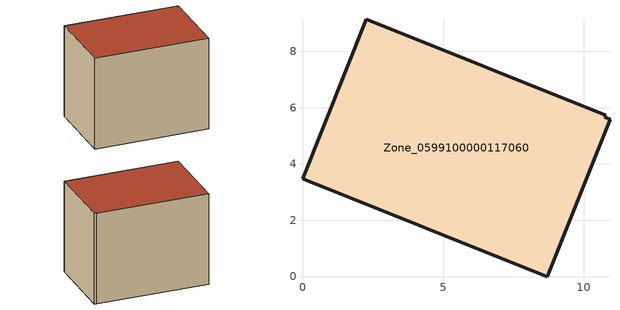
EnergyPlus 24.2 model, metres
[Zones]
Zone_0599100000117060
 floor ground (C_G): 0,3.47 2.26,9.13 10.77,5.73 10.74,5.66 10.92,5.59 8.69,0 z0.47
 wall outside (C_F): 2.26,9.13 0,3.47 8.69,0 10.92,5.59 10.74,5.66 10.77,5.73 2.26,9.13 z0.47:8.13
 roof outside (C_R): 0,3.47 8.69,0 10.92,5.59 10.74,5.66 10.77,5.73 2.26,9.13 z8.13
[BUILDING]
Pand.0599100000117060: North Axis=0; Terrain=City; Loads Convergence Tolerance Value=0.04; Temperature Convergence Tolerance Value=0.4; Solar Distribution=FullExterior; Maximum Number of Warmup Days=25; Minimum Number of Warmup Days=1
[Site:Location]
Rotterdam.The.Hague.AP_ZH_NLD Design_Conditions: Latitude=51.96; Longitude=4.45; Time Zone=1; Elevation=-4.5
[SITE:GROUNDTEMPERATURE:BUILDINGSURFACE]
18, 18, 18, 18, 18, 18, 18, 18, 18, 18, 18, 18
[MATERIAL] Thermal Absorptance=0.9; Solar Absorptance=0.7; Visible Absorptance=0.7
Name | Roughness | Thickness | Conductivity | Density | Specific Heat
G.TI.1965-1974 | MediumSmooth | 0.15 | 0.882353 | 540 | 1210
F.TI.1965-1974 | Rough | 0.3 | 0.697674 | 1920 | 840
R.TI.1965-1974 | MediumRough | 0.2 | 0.232558 | 1500 | 1000
[CONSTRUCTION]
C_G: G.TI.1965-1974
C_F: F.TI.1965-1974
C_R: R.TI.1965-1974
[ZONE]
Zone_0599100000117060: Type=1; Multiplier=1; Ceiling Height=Autocalculate; Volume=Autocalculate; Floor Area=autocalculate; Part of Total Floor Area=Yes
[ZONEINFILTRATION:DESIGNFLOWRATE]
Infil_Zone_0599100000117060: Zone or ZoneList or Space or SpaceList=Zone_0599100000117060; Schedule=AlwaysOn; Design Flow Rate Calculation Method=Flow/Area; Flow Rate per Floor Area=0.003; Constant Term Coefficient=1; Temperature Term Coefficient=0; Velocity Term Coefficient=0; Velocity Squared Term Coefficient=0
[HVACTEMPLATE:ZONE:IDEALLOADSAIRSYSTEM]
Zone_0599100000117060: Maximum Heating Supply Air Temperature=50; Minimum Cooling Supply Air Temperature=13; Maximum Heating Supply Air Humidity Ratio=0.0156; Minimum Cooling Supply Air Humidity Ratio=0.0077; Heating Limit=NoLimit; Cooling Limit=NoLimit; Dehumidification Control Type=ConstantSensibleHeatRatio; Cooling Sensible Heat Ratio=0.7; Dehumidification Setpoint=60; Humidification Control Type=None; Humidification Setpoint=30; Outdoor Air Method=None; Outdoor Air Flow Rate per Person=0.00944; Outdoor Air Flow Rate per Zone Floor Area=0; Outdoor Air Flow Rate per Zone=0; Demand Controlled Ventilation Type=None; Outdoor Air Economizer Type=NoEconomizer; Heat Recovery Type=None; Sensible Heat Recovery Effectiveness=0.7; Latent Heat Recovery Effectiveness=0.65
[ZONECONTROL:THERMOSTAT]
ThermostatControl_Zone_0599100000117060: Zone or ZoneList=Zone_0599100000117060; Control Type Schedule=DualSetpointControlType; Control 1=Thermostat_Zone_0599100000117060; Temperature Difference Between Cutout And Setpoint=0
[THERMOSTATSETPOINT:DUALSETPOINT]
Thermostat_Zone_0599100000117060: Heating Setpoint Temperature Schedule=HeatingSetpoint_Zone_0599100000117060; Cooling Setpoint Temperature Schedule=CoolingSetpoint_Zone_0599100000117060
[SCHEDULE:COMPACT]
HeatingSetpoint_Zone_0599100000117060: Through: 12/31, For: AllDays, Until: 24:00, 21
CoolingSetpoint_Zone_0599100000117060: Through: 12/31, For: AllDays, Until: 24:00, 24
DualSetpointControlType: Through: 12/31, For: AllDays, Until: 24:00, 4
AlwaysOn: Through: 12/31, For: AllDays, Until: 24:00, 1
